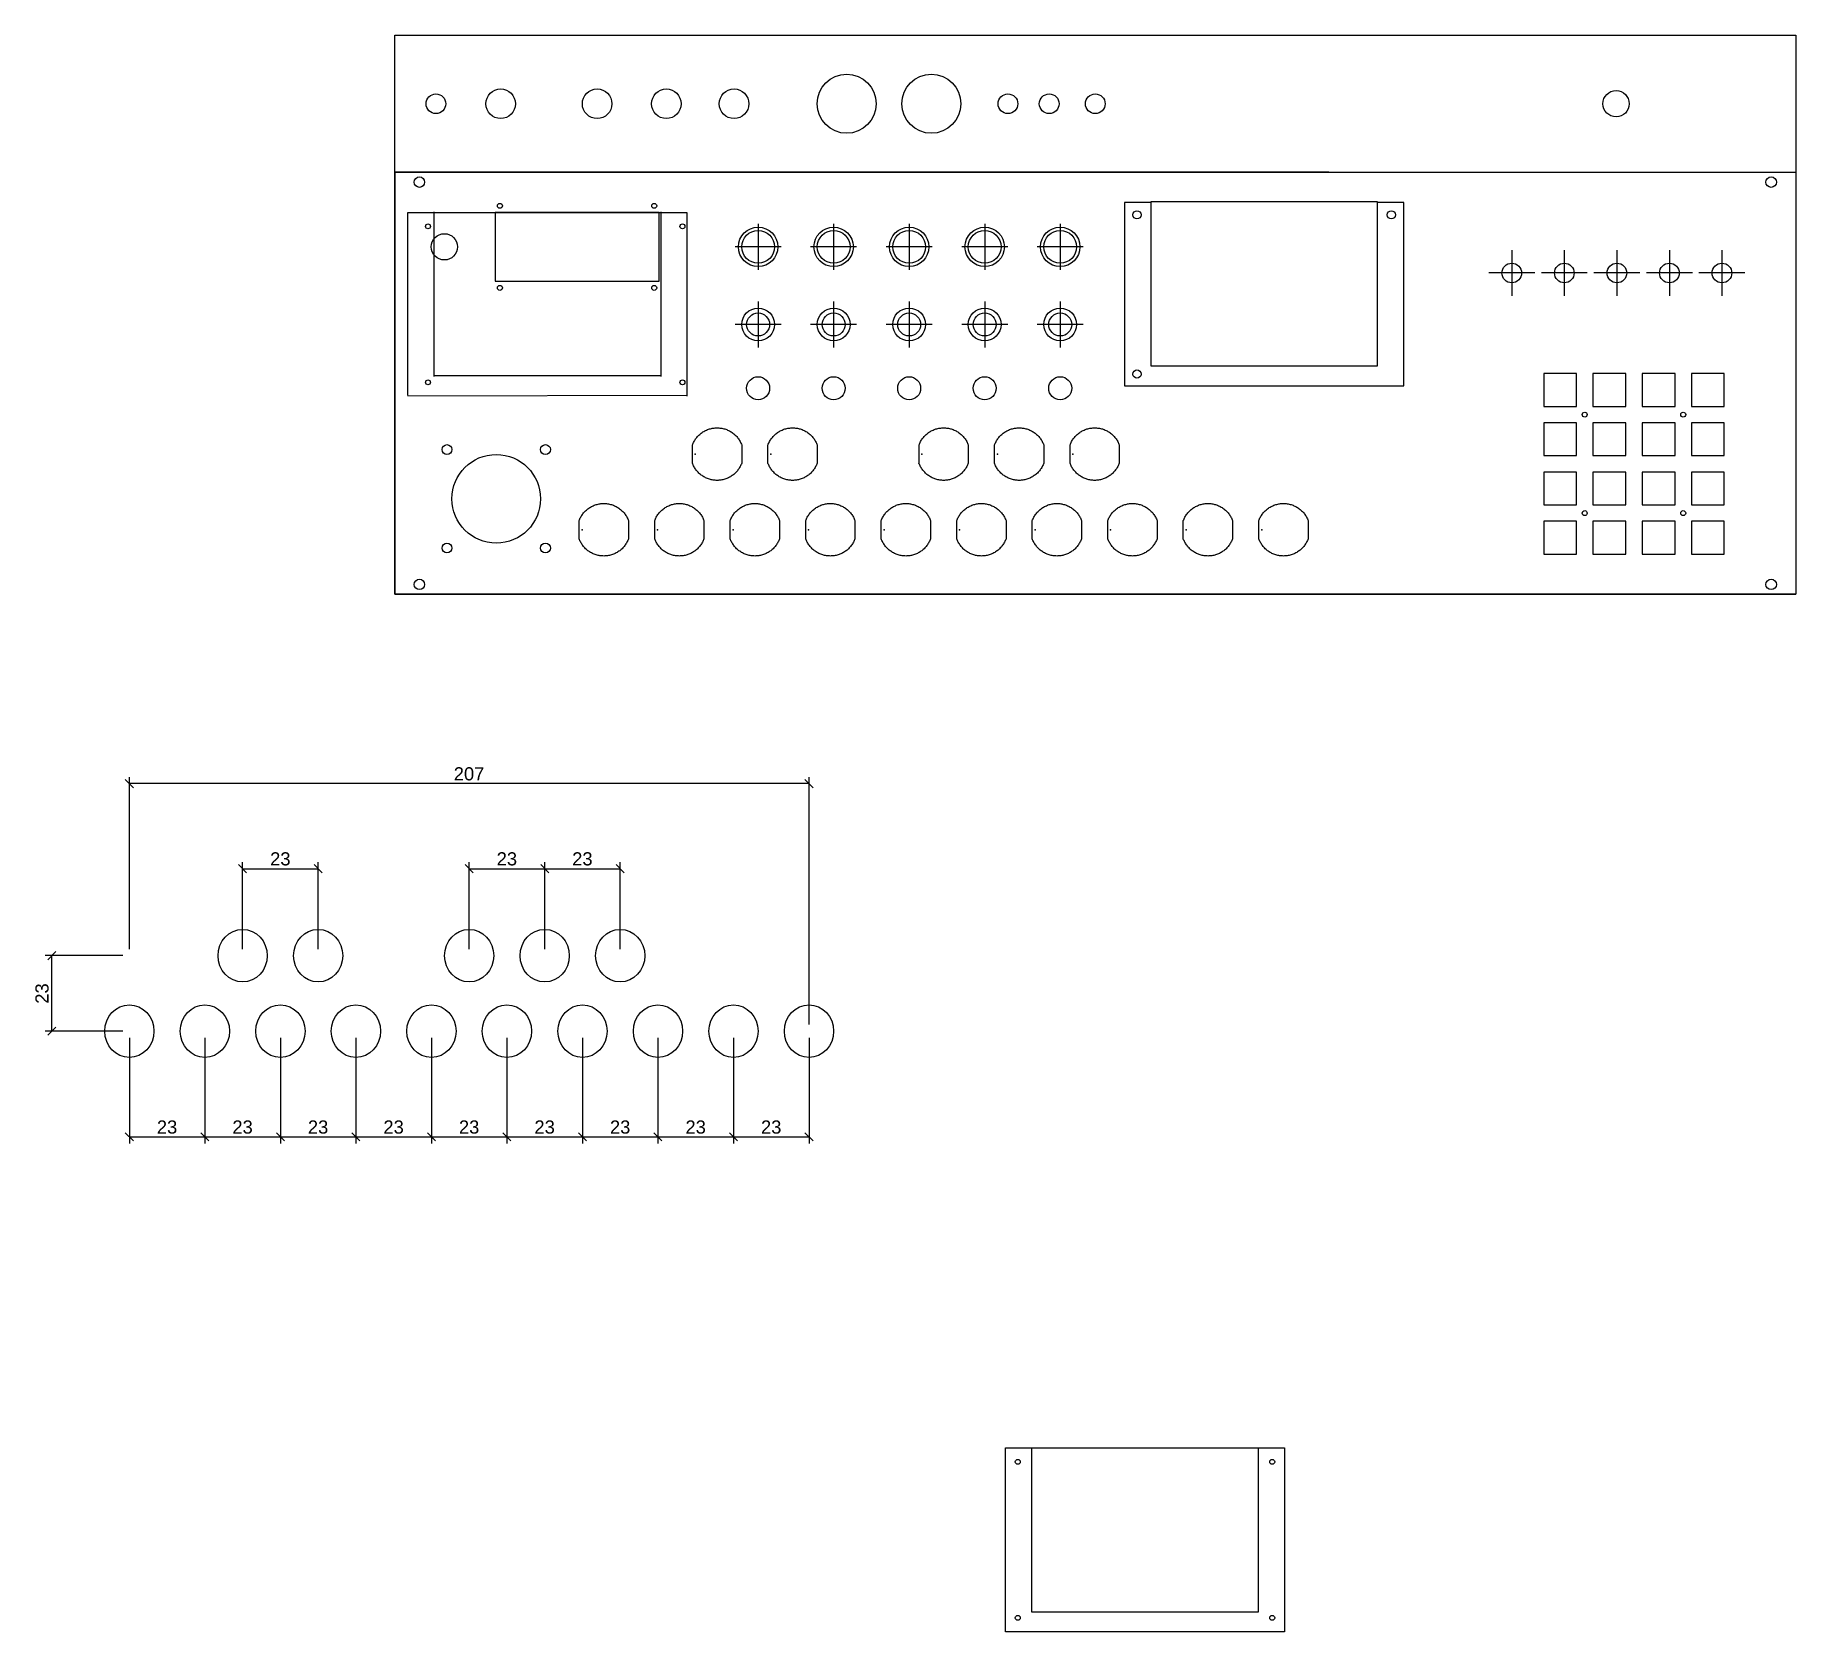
# Model space of a CAD drawing. Header units: millimetres. Extents: x 1277 to 1814, y 1407 to 1894.
import ezdxf
from ezdxf.enums import TextEntityAlignment as Align
from ezdxf.lldxf.tags import DXFTag

# ---------------------------------------------------------------- set-up
doc = ezdxf.new("R2010")
doc.units = ezdxf.units.MM
doc.layers.add('Cutting', color=7, linetype='Continuous')
doc.styles.add('SEACAD_Arial', font='arial.ttf')
tags = doc.linetypes.add('CENTER2', pattern=[28.575, 19.05, -3.175, 3.175, -3.175]).pattern_tags.tags
tags[10:11] = [DXFTag(74, 4), DXFTag(75, 0), DXFTag(340, '0'), DXFTag(46, 0.0), DXFTag(50, 0.0), DXFTag(44, 0.0), DXFTag(45, 0.0)]
tags[8:9] = [DXFTag(74, 4), DXFTag(75, 0), DXFTag(340, '0'), DXFTag(46, 0.0), DXFTag(50, 0.0), DXFTag(44, 0.0), DXFTag(45, 0.0)]
tags[6:7] = [DXFTag(74, 4), DXFTag(75, 0), DXFTag(340, '0'), DXFTag(46, 0.0), DXFTag(50, 0.0), DXFTag(44, 0.0), DXFTag(45, 0.0)]
tags[4:5] = [DXFTag(74, 4), DXFTag(75, 0), DXFTag(340, '0'), DXFTag(46, 0.0), DXFTag(50, 0.0), DXFTag(44, 0.0), DXFTag(45, 0.0)]
tags = doc.linetypes.add('HIDDEN2', pattern=[4.7625, 3.175, -1.5875]).pattern_tags.tags
tags[6:7] = [DXFTag(74, 4), DXFTag(75, 0), DXFTag(340, '0'), DXFTag(46, 0.0), DXFTag(50, 0.0), DXFTag(44, 0.0), DXFTag(45, 0.0)]
tags[4:5] = [DXFTag(74, 4), DXFTag(75, 0), DXFTag(340, '0'), DXFTag(46, 0.0), DXFTag(50, 0.0), DXFTag(44, 0.0), DXFTag(45, 0.0)]
doc.dimstyles.new('ISO-25', dxfattribs={"dimtxt": 2.5, "dimasz": 2.5, "dimexe": 1.25, "dimexo": 0.625, "dimtad": 1, "dimtxsty": 'Standard', "dimcen": 2.5, "dimadec": 0, "dimazin": 0, "dimtfac": 1, "dimtmove": 0, "dimatfit": 3, "dimfxl": 1, "dimarcsym": 0})

# ---------------------------------------------------------------- blocks, each defined once
blk = doc.blocks.new('DMBLK1')
at = {"color": 7, "linetype": 'Continuous'}
for p, q in [((1306.15, 1588.28), (1306.15, 1556.09)), ((1329.15, 1588.28), (1329.15, 1556.09)), ((1307.37, 1556.86), (1304.92, 1559.31)), ((1306.15, 1558.09), (1329.15, 1558.09)), ((1330.37, 1556.86), (1327.92, 1559.31))]:
    blk.add_line(p, q, dxfattribs=at)
at = {"color": 7, "linetype": 'Continuous', "style": 'SEACAD_Arial'}
blk.add_text('23', height=4, dxfattribs=at).set_placement((1314.52, 1563.09), align=Align.TOP_LEFT)
blk = doc.blocks.new('DMBLK2')
at = {"color": 7, "linetype": 'Continuous'}
for p, q in [((1329.15, 1588.28), (1329.15, 1556.09)), ((1352.15, 1588.28), (1352.15, 1556.09)), ((1330.37, 1556.86), (1327.92, 1559.31)), ((1329.15, 1558.09), (1352.15, 1558.09)), ((1353.37, 1556.86), (1350.92, 1559.31))]:
    blk.add_line(p, q, dxfattribs=at)
at = {"color": 7, "linetype": 'Continuous', "style": 'SEACAD_Arial'}
blk.add_text('23', height=4, dxfattribs=at).set_placement((1337.52, 1563.09), align=Align.TOP_LEFT)
blk = doc.blocks.new('DMBLK3')
at = {"color": 7, "linetype": 'Continuous'}
for p, q in [((1352.15, 1588.28), (1352.15, 1556.09)), ((1375.15, 1588.28), (1375.15, 1556.09)), ((1353.37, 1556.86), (1350.92, 1559.31)), ((1352.15, 1558.09), (1375.15, 1558.09)), ((1376.37, 1556.86), (1373.92, 1559.31))]:
    blk.add_line(p, q, dxfattribs=at)
at = {"color": 7, "linetype": 'Continuous', "style": 'SEACAD_Arial'}
blk.add_text('23', height=4, dxfattribs=at).set_placement((1360.52, 1563.09), align=Align.TOP_LEFT)
blk = doc.blocks.new('DMBLK4')
at = {"color": 7, "linetype": 'Continuous'}
for p, q in [((1375.15, 1588.28), (1375.15, 1556.09)), ((1398.15, 1588.28), (1398.15, 1556.09)), ((1376.37, 1556.86), (1373.92, 1559.31)), ((1375.15, 1558.09), (1398.15, 1558.09)), ((1399.37, 1556.86), (1396.92, 1559.31))]:
    blk.add_line(p, q, dxfattribs=at)
at = {"color": 7, "linetype": 'Continuous', "style": 'SEACAD_Arial'}
blk.add_text('23', height=4, dxfattribs=at).set_placement((1383.52, 1563.09), align=Align.TOP_LEFT)
blk = doc.blocks.new('DMBLK5')
at = {"color": 7, "linetype": 'Continuous'}
for p, q in [((1398.15, 1588.28), (1398.15, 1556.09)), ((1421.15, 1588.28), (1421.15, 1556.09)), ((1399.37, 1556.86), (1396.92, 1559.31)), ((1398.15, 1558.09), (1421.15, 1558.09)), ((1422.37, 1556.86), (1419.92, 1559.31))]:
    blk.add_line(p, q, dxfattribs=at)
at = {"color": 7, "linetype": 'Continuous', "style": 'SEACAD_Arial'}
blk.add_text('23', height=4, dxfattribs=at).set_placement((1406.52, 1563.09), align=Align.TOP_LEFT)
blk = doc.blocks.new('DMBLK6')
at = {"color": 7, "linetype": 'Continuous'}
for p, q in [((1421.15, 1588.28), (1421.15, 1556.09)), ((1444.15, 1588.28), (1444.15, 1556.09)), ((1422.37, 1556.86), (1419.92, 1559.31)), ((1421.15, 1558.09), (1444.15, 1558.09)), ((1445.37, 1556.86), (1442.92, 1559.31))]:
    blk.add_line(p, q, dxfattribs=at)
at = {"color": 7, "linetype": 'Continuous', "style": 'SEACAD_Arial'}
blk.add_text('23', height=4, dxfattribs=at).set_placement((1429.52, 1563.09), align=Align.TOP_LEFT)
blk = doc.blocks.new('DMBLK7')
at = {"color": 7, "linetype": 'Continuous'}
for p, q in [((1444.15, 1588.28), (1444.15, 1556.09)), ((1467.15, 1588.28), (1467.15, 1556.09)), ((1445.37, 1556.86), (1442.92, 1559.31)), ((1444.15, 1558.09), (1467.15, 1558.09)), ((1468.37, 1556.86), (1465.92, 1559.31))]:
    blk.add_line(p, q, dxfattribs=at)
at = {"color": 7, "linetype": 'Continuous', "style": 'SEACAD_Arial'}
blk.add_text('23', height=4, dxfattribs=at).set_placement((1452.52, 1563.09), align=Align.TOP_LEFT)
blk = doc.blocks.new('DMBLK8')
at = {"color": 7, "linetype": 'Continuous'}
for p, q in [((1467.15, 1588.28), (1467.15, 1556.09)), ((1490.15, 1588.28), (1490.15, 1556.09)), ((1468.37, 1556.86), (1465.92, 1559.31)), ((1467.15, 1558.09), (1490.15, 1558.09)), ((1491.37, 1556.86), (1488.92, 1559.31))]:
    blk.add_line(p, q, dxfattribs=at)
at = {"color": 7, "linetype": 'Continuous', "style": 'SEACAD_Arial'}
blk.add_text('23', height=4, dxfattribs=at).set_placement((1475.52, 1563.09), align=Align.TOP_LEFT)
blk = doc.blocks.new('DMBLK9')
at = {"color": 7, "linetype": 'Continuous'}
for p, q in [((1490.15, 1588.28), (1490.15, 1556.09)), ((1513.15, 1588.28), (1513.15, 1556.09)), ((1491.37, 1556.86), (1488.92, 1559.31)), ((1490.15, 1558.09), (1513.15, 1558.09)), ((1514.37, 1556.86), (1511.92, 1559.31))]:
    blk.add_line(p, q, dxfattribs=at)
at = {"color": 7, "linetype": 'Continuous', "style": 'SEACAD_Arial'}
blk.add_text('23', height=4, dxfattribs=at).set_placement((1498.52, 1563.09), align=Align.TOP_LEFT)
blk = doc.blocks.new('DMBLK10')
at = {"color": 7, "linetype": 'Continuous'}
for p, q in [((1341.87, 1638.55), (1339.42, 1641)), ((1340.65, 1615.28), (1340.65, 1641.77)), ((1364.87, 1638.55), (1362.42, 1641)), ((1363.65, 1615.28), (1363.65, 1641.77)), ((1340.65, 1639.77), (1363.65, 1639.77))]:
    blk.add_line(p, q, dxfattribs=at)
at = {"color": 7, "linetype": 'Continuous', "style": 'SEACAD_Arial'}
blk.add_text('23', height=4, dxfattribs=at).set_placement((1349.02, 1644.77), align=Align.TOP_LEFT)
blk = doc.blocks.new('DMBLK11')
at = {"color": 7, "linetype": 'Continuous'}
for p, q in [((1410.87, 1638.55), (1408.42, 1641)), ((1409.65, 1615.28), (1409.65, 1641.77)), ((1433.87, 1638.55), (1431.42, 1641)), ((1432.65, 1615.28), (1432.65, 1641.77)), ((1409.65, 1639.77), (1432.65, 1639.77))]:
    blk.add_line(p, q, dxfattribs=at)
at = {"color": 7, "linetype": 'Continuous', "style": 'SEACAD_Arial'}
blk.add_text('23', height=4, dxfattribs=at).set_placement((1418.02, 1644.77), align=Align.TOP_LEFT)
blk = doc.blocks.new('DMBLK12')
at = {"color": 7, "linetype": 'Continuous'}
for p, q in [((1433.87, 1638.55), (1431.42, 1641)), ((1432.65, 1615.28), (1432.65, 1641.77)), ((1456.87, 1638.55), (1454.42, 1641)), ((1455.65, 1615.28), (1455.65, 1641.77)), ((1432.65, 1639.77), (1455.65, 1639.77))]:
    blk.add_line(p, q, dxfattribs=at)
at = {"color": 7, "linetype": 'Continuous', "style": 'SEACAD_Arial'}
blk.add_text('23', height=4, dxfattribs=at).set_placement((1441.02, 1644.77), align=Align.TOP_LEFT)
blk = doc.blocks.new('DMBLK13')
at = {"color": 7, "linetype": 'Continuous'}
for p, q in [((1306.15, 1615.28), (1306.15, 1667.66)), ((1513.15, 1592.28), (1513.15, 1667.66)), ((1307.37, 1664.44), (1304.92, 1666.89)), ((1513.15, 1665.66), (1306.15, 1665.66)), ((1514.37, 1664.44), (1511.92, 1666.89))]:
    blk.add_line(p, q, dxfattribs=at)
at = {"color": 7, "linetype": 'Continuous', "style": 'SEACAD_Arial'}
blk.add_text('207', height=4, dxfattribs=at).set_placement((1404.95, 1670.66), align=Align.TOP_LEFT)
blk = doc.blocks.new('DMBLK14')
at = {"color": 7, "linetype": 'Continuous'}
for p, q in [((1283.76, 1614.5), (1281.31, 1612.05)), ((1304.15, 1613.28), (1280.53, 1613.28)), ((1282.53, 1590.28), (1282.53, 1613.28)), ((1304.15, 1590.28), (1280.53, 1590.28)), ((1283.76, 1591.5), (1281.31, 1589.05))]:
    blk.add_line(p, q, dxfattribs=at)
at = {"color": 7, "linetype": 'Continuous', "style": 'SEACAD_Arial'}
blk.add_text('23', height=4, rotation=90, dxfattribs=at).set_placement((1277.53, 1598.65), align=Align.TOP_LEFT)
blk = doc.blocks.new('SEANNOT_GROUP8')
at = {"layer": 'Cutting', "color": 7, "linetype": 'CENTER2'}
for p, q in [((1727.19, 1828.18), (1727.19, 1814.18)), ((1734.19, 1821.18), (1720.19, 1821.18))]:
    blk.add_line(p, q, dxfattribs=at)
blk = doc.blocks.new('SE5')
at = {"layer": 'Cutting', "color": 7, "linetype": 'Continuous'}
blk.add_circle((1727.19, 1821.18), 3, dxfattribs=at)
at = {"layer": 'Cutting'}
blk.add_blockref('SEANNOT_GROUP8', (0, 0), dxfattribs=at)
blk = doc.blocks.new('SE4')
at = {"layer": 'Cutting'}
blk.add_blockref('SE5', (0, 0), dxfattribs=at)
blk = doc.blocks.new('SEANNOT_GROUP9')
at = {"layer": 'Cutting', "color": 7, "linetype": 'CENTER2'}
for p, q in [((1743.19, 1828.18), (1743.19, 1814.18)), ((1750.19, 1821.18), (1736.19, 1821.18))]:
    blk.add_line(p, q, dxfattribs=at)
blk = doc.blocks.new('SE7')
at = {"layer": 'Cutting', "color": 7, "linetype": 'Continuous'}
blk.add_circle((1743.19, 1821.18), 3, dxfattribs=at)
at = {"layer": 'Cutting'}
blk.add_blockref('SEANNOT_GROUP9', (0, 0), dxfattribs=at)
blk = doc.blocks.new('SE6')
at = {"layer": 'Cutting'}
blk.add_blockref('SE7', (0, 0), dxfattribs=at)
blk = doc.blocks.new('SEANNOT_GROUP10')
at = {"layer": 'Cutting', "color": 7, "linetype": 'CENTER2'}
for p, q in [((1759.19, 1828.18), (1759.19, 1814.18)), ((1766.19, 1821.18), (1752.19, 1821.18))]:
    blk.add_line(p, q, dxfattribs=at)
blk = doc.blocks.new('SE9')
at = {"layer": 'Cutting', "color": 7, "linetype": 'Continuous'}
blk.add_circle((1759.19, 1821.18), 3, dxfattribs=at)
at = {"layer": 'Cutting'}
blk.add_blockref('SEANNOT_GROUP10', (0, 0), dxfattribs=at)
blk = doc.blocks.new('SE8')
at = {"layer": 'Cutting'}
blk.add_blockref('SE9', (0, 0), dxfattribs=at)
blk = doc.blocks.new('SEANNOT_GROUP11')
at = {"layer": 'Cutting', "color": 7, "linetype": 'CENTER2'}
for p, q in [((1775.19, 1828.18), (1775.19, 1814.18)), ((1782.19, 1821.18), (1768.19, 1821.18))]:
    blk.add_line(p, q, dxfattribs=at)
blk = doc.blocks.new('SE11')
at = {"layer": 'Cutting', "color": 7, "linetype": 'Continuous'}
blk.add_circle((1775.19, 1821.18), 3, dxfattribs=at)
at = {"layer": 'Cutting'}
blk.add_blockref('SEANNOT_GROUP11', (0, 0), dxfattribs=at)
blk = doc.blocks.new('SE10')
at = {"layer": 'Cutting'}
blk.add_blockref('SE11', (0, 0), dxfattribs=at)
blk = doc.blocks.new('SEANNOT_GROUP12')
at = {"layer": 'Cutting', "color": 7, "linetype": 'CENTER2'}
for p, q in [((1791.19, 1828.18), (1791.19, 1814.18)), ((1798.19, 1821.18), (1784.19, 1821.18))]:
    blk.add_line(p, q, dxfattribs=at)
blk = doc.blocks.new('SE13')
at = {"layer": 'Cutting', "color": 7, "linetype": 'Continuous'}
blk.add_circle((1791.19, 1821.18), 3, dxfattribs=at)
at = {"layer": 'Cutting'}
blk.add_blockref('SEANNOT_GROUP12', (0, 0), dxfattribs=at)
blk = doc.blocks.new('SE12')
at = {"layer": 'Cutting'}
blk.add_blockref('SE13', (0, 0), dxfattribs=at)
blk = doc.blocks.new('SE3')
for name in ['SE4', 'SE6', 'SE8', 'SE10', 'SE12']:
    blk.add_blockref(name, (0, 0))
blk = doc.blocks.new('SE2')
at = {"layer": 'Cutting'}
blk.add_blockref('SE3', (0, 0), dxfattribs=at)
blk = doc.blocks.new('SE1')
blk.add_blockref('SE2', (0, 0))
blk = doc.blocks.new('SE')
at = {"layer": 'Cutting'}
blk.add_blockref('SE1', (0, 0), dxfattribs=at)
blk = doc.blocks.new('SE15')
at = {"layer": 'Cutting', "color": 7, "linetype": 'Continuous'}
for centre, radius in [((1402.88, 1767.41), 1.5), ((1417.88, 1752.41), 13.5), ((1432.88, 1767.41), 1.5), ((1402.88, 1737.41), 1.5), ((1432.88, 1737.41), 1.5)]:
    blk.add_circle(centre, radius, dxfattribs=at)
blk = doc.blocks.new('SE14')
at = {"layer": 'Cutting'}
blk.add_blockref('SE15', (0, 0), dxfattribs=at)
blk = doc.blocks.new('SEANNOT_GROUP13')
at = {"layer": 'Cutting', "color": 7, "linetype": 'CENTER2'}
for p, q in [((1497.65, 1812.5), (1497.65, 1798.5)), ((1504.65, 1805.5), (1490.65, 1805.5))]:
    blk.add_line(p, q, dxfattribs=at)
blk = doc.blocks.new('SE21')
at = {"layer": 'Cutting', "color": 7, "linetype": 'HIDDEN2'}
blk.add_circle((1497.65, 1805.5), 5, dxfattribs=at)
at = {"layer": 'Cutting', "color": 7, "linetype": 'Continuous'}
blk.add_circle((1497.65, 1805.5), 3.5, dxfattribs=at)
at = {"layer": 'Cutting'}
blk.add_blockref('SEANNOT_GROUP13', (0, 0), dxfattribs=at)
blk = doc.blocks.new('SE20')
at = {"layer": 'Cutting'}
blk.add_blockref('SE21', (0, 0), dxfattribs=at)
blk = doc.blocks.new('SEANNOT_GROUP14')
at = {"layer": 'Cutting', "color": 7, "linetype": 'CENTER2'}
for p, q in [((1520.65, 1812.5), (1520.65, 1798.5)), ((1527.65, 1805.5), (1513.65, 1805.5))]:
    blk.add_line(p, q, dxfattribs=at)
blk = doc.blocks.new('SE23')
at = {"layer": 'Cutting', "color": 7, "linetype": 'HIDDEN2'}
blk.add_circle((1520.65, 1805.5), 5, dxfattribs=at)
at = {"layer": 'Cutting', "color": 7, "linetype": 'Continuous'}
blk.add_circle((1520.65, 1805.5), 3.5, dxfattribs=at)
at = {"layer": 'Cutting'}
blk.add_blockref('SEANNOT_GROUP14', (0, 0), dxfattribs=at)
blk = doc.blocks.new('SE22')
at = {"layer": 'Cutting'}
blk.add_blockref('SE23', (0, 0), dxfattribs=at)
blk = doc.blocks.new('SEANNOT_GROUP15')
at = {"layer": 'Cutting', "color": 7, "linetype": 'CENTER2'}
for p, q in [((1543.65, 1812.5), (1543.65, 1798.5)), ((1550.65, 1805.5), (1536.65, 1805.5))]:
    blk.add_line(p, q, dxfattribs=at)
blk = doc.blocks.new('SE25')
at = {"layer": 'Cutting', "color": 7, "linetype": 'HIDDEN2'}
blk.add_circle((1543.65, 1805.5), 5, dxfattribs=at)
at = {"layer": 'Cutting', "color": 7, "linetype": 'Continuous'}
blk.add_circle((1543.65, 1805.5), 3.5, dxfattribs=at)
at = {"layer": 'Cutting'}
blk.add_blockref('SEANNOT_GROUP15', (0, 0), dxfattribs=at)
blk = doc.blocks.new('SE24')
at = {"layer": 'Cutting'}
blk.add_blockref('SE25', (0, 0), dxfattribs=at)
blk = doc.blocks.new('SEANNOT_GROUP16')
at = {"layer": 'Cutting', "color": 7, "linetype": 'CENTER2'}
for p, q in [((1566.65, 1812.5), (1566.65, 1798.5)), ((1573.65, 1805.5), (1559.65, 1805.5))]:
    blk.add_line(p, q, dxfattribs=at)
blk = doc.blocks.new('SE27')
at = {"layer": 'Cutting', "color": 7, "linetype": 'HIDDEN2'}
blk.add_circle((1566.65, 1805.5), 5, dxfattribs=at)
at = {"layer": 'Cutting', "color": 7, "linetype": 'Continuous'}
blk.add_circle((1566.65, 1805.5), 3.5, dxfattribs=at)
at = {"layer": 'Cutting'}
blk.add_blockref('SEANNOT_GROUP16', (0, 0), dxfattribs=at)
blk = doc.blocks.new('SE26')
at = {"layer": 'Cutting'}
blk.add_blockref('SE27', (0, 0), dxfattribs=at)
blk = doc.blocks.new('SEANNOT_GROUP17')
at = {"layer": 'Cutting', "color": 7, "linetype": 'CENTER2'}
for p, q in [((1589.65, 1812.5), (1589.65, 1798.5)), ((1596.65, 1805.5), (1582.65, 1805.5))]:
    blk.add_line(p, q, dxfattribs=at)
blk = doc.blocks.new('SE29')
at = {"layer": 'Cutting', "color": 7, "linetype": 'HIDDEN2'}
blk.add_circle((1589.65, 1805.5), 5, dxfattribs=at)
at = {"layer": 'Cutting', "color": 7, "linetype": 'Continuous'}
blk.add_circle((1589.65, 1805.5), 3.5, dxfattribs=at)
at = {"layer": 'Cutting'}
blk.add_blockref('SEANNOT_GROUP17', (0, 0), dxfattribs=at)
blk = doc.blocks.new('SE28')
at = {"layer": 'Cutting'}
blk.add_blockref('SE29', (0, 0), dxfattribs=at)
blk = doc.blocks.new('SE19')
for name in ['SE20', 'SE22', 'SE24', 'SE26', 'SE28']:
    blk.add_blockref(name, (0, 0))
blk = doc.blocks.new('SE18')
at = {"layer": 'Cutting'}
blk.add_blockref('SE19', (0, 0), dxfattribs=at)
blk = doc.blocks.new('SE17')
at = {"layer": 'Cutting', "color": 7, "linetype": 'Continuous'}
for centre in [(1497.65, 1786.08), (1520.65, 1786.08), (1543.65, 1786.08), (1566.65, 1786.08), (1589.65, 1786.08)]:
    blk.add_circle(centre, 3.5, dxfattribs=at)
blk.add_blockref('SE18', (0, 0))
blk = doc.blocks.new('SE16')
at = {"layer": 'Cutting'}
blk.add_blockref('SE17', (0, 0), dxfattribs=at)
blk = doc.blocks.new('SE31')
at = {"layer": 'Cutting', "color": 7, "linetype": 'HIDDEN2'}
for p, q in [((1617.23, 1842.64), (1609.27, 1842.64)), ((1609.27, 1842.64), (1609.27, 1786.86)), ((1694.27, 1842.64), (1686.11, 1842.64)), ((1694.27, 1786.86), (1694.27, 1842.64)), ((1609.27, 1786.86), (1694.27, 1786.86))]:
    blk.add_line(p, q, dxfattribs=at)
at = {"layer": 'Cutting', "color": 7, "linetype": 'Continuous'}
for p, q in [((1617.27, 1842.86), (1617.27, 1792.86)), ((1686.27, 1842.86), (1617.27, 1842.86)), ((1686.27, 1792.86), (1686.27, 1842.86)), ((1617.27, 1792.86), (1686.27, 1792.86))]:
    blk.add_line(p, q, dxfattribs=at)
for centre in [(1613.02, 1838.89), (1690.52, 1838.89), (1613.02, 1790.39)]:
    blk.add_circle(centre, 1.25, dxfattribs=at)
blk = doc.blocks.new('SE30')
at = {"layer": 'Cutting'}
blk.add_blockref('SE31', (0, 0), dxfattribs=at)
blk = doc.blocks.new('SE33')
at = {"layer": 'Cutting', "color": 7, "linetype": 'Continuous'}
for p, q in [((1736.9, 1790.55), (1736.9, 1780.55)), ((1746.9, 1790.55), (1736.9, 1790.55)), ((1746.9, 1780.55), (1746.9, 1790.55)), ((1751.9, 1790.55), (1751.9, 1780.55)), ((1761.9, 1790.55), (1751.9, 1790.55)), ((1761.9, 1780.55), (1761.9, 1790.55)), ((1766.9, 1790.55), (1766.9, 1780.55)), ((1776.9, 1790.55), (1766.9, 1790.55)), ((1776.9, 1780.55), (1776.9, 1790.55)), ((1781.9, 1790.55), (1781.9, 1780.55)), ((1791.9, 1790.55), (1781.9, 1790.55)), ((1791.9, 1780.55), (1791.9, 1790.55)), ((1736.9, 1780.55), (1746.9, 1780.55)), ((1751.9, 1780.55), (1761.9, 1780.55)), ((1766.9, 1780.55), (1776.9, 1780.55)), ((1781.9, 1780.55), (1791.9, 1780.55)), ((1736.9, 1775.55), (1736.9, 1765.55)), ((1746.9, 1775.55), (1736.9, 1775.55)), ((1746.9, 1765.55), (1746.9, 1775.55)), ((1751.9, 1775.55), (1751.9, 1765.55)), ((1761.9, 1775.55), (1751.9, 1775.55)), ((1761.9, 1765.55), (1761.9, 1775.55)), ((1766.9, 1775.55), (1766.9, 1765.55)), ((1776.9, 1775.55), (1766.9, 1775.55)), ((1776.9, 1765.55), (1776.9, 1775.55)), ((1781.9, 1775.55), (1781.9, 1765.55)), ((1791.9, 1775.55), (1781.9, 1775.55)), ((1791.9, 1765.55), (1791.9, 1775.55)), ((1736.9, 1765.55), (1746.9, 1765.55)), ((1751.9, 1765.55), (1761.9, 1765.55)), ((1766.9, 1765.55), (1776.9, 1765.55)), ((1781.9, 1765.55), (1791.9, 1765.55)), ((1736.9, 1760.55), (1736.9, 1750.55)), ((1746.9, 1760.55), (1736.9, 1760.55)), ((1746.9, 1750.55), (1746.9, 1760.55)), ((1751.9, 1760.55), (1751.9, 1750.55)), ((1761.9, 1760.55), (1751.9, 1760.55)), ((1761.9, 1750.55), (1761.9, 1760.55)), ((1766.9, 1760.55), (1766.9, 1750.55)), ((1776.9, 1760.55), (1766.9, 1760.55)), ((1776.9, 1750.55), (1776.9, 1760.55)), ((1781.9, 1760.55), (1781.9, 1750.55)), ((1791.9, 1760.55), (1781.9, 1760.55)), ((1791.9, 1750.55), (1791.9, 1760.55)), ((1736.9, 1750.55), (1746.9, 1750.55)), ((1751.9, 1750.55), (1761.9, 1750.55)), ((1766.9, 1750.55), (1776.9, 1750.55)), ((1781.9, 1750.55), (1791.9, 1750.55)), ((1736.9, 1745.55), (1736.9, 1735.55)), ((1746.9, 1745.55), (1736.9, 1745.55)), ((1746.9, 1735.55), (1746.9, 1745.55)), ((1751.9, 1745.55), (1751.9, 1735.55)), ((1761.9, 1745.55), (1751.9, 1745.55)), ((1761.9, 1735.55), (1761.9, 1745.55)), ((1766.9, 1745.55), (1766.9, 1735.55)), ((1776.9, 1745.55), (1766.9, 1745.55)), ((1776.9, 1735.55), (1776.9, 1745.55)), ((1781.9, 1745.55), (1781.9, 1735.55)), ((1791.9, 1745.55), (1781.9, 1745.55)), ((1791.9, 1735.55), (1791.9, 1745.55)), ((1736.9, 1735.55), (1746.9, 1735.55)), ((1751.9, 1735.55), (1761.9, 1735.55)), ((1766.9, 1735.55), (1776.9, 1735.55)), ((1781.9, 1735.55), (1791.9, 1735.55))]:
    blk.add_line(p, q, dxfattribs=at)
for centre in [(1749.4, 1778.05), (1779.4, 1778.05), (1749.4, 1748.05), (1779.4, 1748.05)]:
    blk.add_circle(centre, 0.75, dxfattribs=at)
blk = doc.blocks.new('SE32')
at = {"layer": 'Cutting'}
blk.add_blockref('SE33', (0, 0), dxfattribs=at)
blk = doc.blocks.new('SE35')
at = {"layer": 'Cutting', "color": 7, "linetype": 'Continuous'}
for p, q in [((1467.51, 1839.64), (1417.51, 1839.64)), ((1417.51, 1839.64), (1417.51, 1818.64)), ((1467.51, 1818.64), (1467.51, 1839.64)), ((1417.51, 1818.64), (1467.51, 1818.64))]:
    blk.add_line(p, q, dxfattribs=at)
for centre in [(1419.01, 1841.64), (1466.01, 1841.64), (1419.01, 1816.64), (1466.01, 1816.64)]:
    blk.add_circle(centre, 0.75, dxfattribs=at)
blk = doc.blocks.new('SE34')
at = {"layer": 'Cutting'}
blk.add_blockref('SE35', (0, 0), dxfattribs=at)
blk = doc.blocks.new('SE37')
at = {"layer": 'Cutting', "color": 7, "linetype": 'Continuous'}
blk.add_circle((1402.09, 1829.14), 4, dxfattribs=at)
blk = doc.blocks.new('SE36')
at = {"layer": 'Cutting'}
blk.add_blockref('SE37', (0, 0), dxfattribs=at)
blk = doc.blocks.new('SE41')
at = {"layer": 'Cutting', "color": 7, "linetype": 'Continuous'}
for points, weights in [([(1650.15, 1745.78), (1652.09, 1750.99), (1657.65, 1750.99), (1663.21, 1750.99), (1665.15, 1745.78)], [1, 0.820970545228, 1, 0.820970545228, 1]), ([(1665.15, 1740.23), (1663.23, 1734.99), (1657.65, 1734.99), (1652.07, 1734.99), (1650.14, 1740.23)], [1, 0.820080278449, 1, 0.820080278449, 1])]:
    blk.add_rational_spline(points, weights, degree=2, knots=[0, 0, 0, 0.5, 0.5, 1, 1, 1], dxfattribs=at)
for points in [[(1650.15, 1740.21), (1650.14, 1740.23), (1650.15, 1745.78)], [(1665.15, 1745.78), (1665.15, 1742.99), (1665.15, 1740.23)]]:
    blk.add_open_spline(points, degree=2, dxfattribs=at)
at = {"layer": 'Cutting', "color": 7, "linetype": 'HIDDEN2'}
blk.add_point((1651.02, 1742.99), dxfattribs=at)
blk = doc.blocks.new('SE40')
at = {"layer": 'Cutting'}
blk.add_blockref('SE41', (0, 0), dxfattribs=at)
blk = doc.blocks.new('SE43')
at = {"layer": 'Cutting', "color": 7, "linetype": 'Continuous'}
for points, weights in [([(1627.15, 1745.78), (1629.09, 1750.99), (1634.65, 1750.99), (1640.21, 1750.99), (1642.15, 1745.78)], [1, 0.820970545228, 1, 0.820970545228, 1]), ([(1642.15, 1740.23), (1640.23, 1734.99), (1634.65, 1734.99), (1629.07, 1734.99), (1627.14, 1740.23)], [1, 0.820080278449, 1, 0.820080278449, 1])]:
    blk.add_rational_spline(points, weights, degree=2, knots=[0, 0, 0, 0.5, 0.5, 1, 1, 1], dxfattribs=at)
for points in [[(1627.15, 1740.21), (1627.14, 1740.23), (1627.15, 1745.78)], [(1642.15, 1745.78), (1642.15, 1742.99), (1642.15, 1740.23)]]:
    blk.add_open_spline(points, degree=2, dxfattribs=at)
at = {"layer": 'Cutting', "color": 7, "linetype": 'HIDDEN2'}
blk.add_point((1628.02, 1742.99), dxfattribs=at)
blk = doc.blocks.new('SE42')
at = {"layer": 'Cutting'}
blk.add_blockref('SE43', (0, 0), dxfattribs=at)
blk = doc.blocks.new('SE45')
at = {"layer": 'Cutting', "color": 7, "linetype": 'Continuous'}
for points, weights in [([(1604.15, 1745.78), (1606.09, 1750.99), (1611.65, 1750.99), (1617.21, 1750.99), (1619.15, 1745.78)], [1, 0.820970545228, 1, 0.820970545228, 1]), ([(1619.15, 1740.23), (1617.23, 1734.99), (1611.65, 1734.99), (1606.07, 1734.99), (1604.14, 1740.23)], [1, 0.820080278449, 1, 0.820080278449, 1])]:
    blk.add_rational_spline(points, weights, degree=2, knots=[0, 0, 0, 0.5, 0.5, 1, 1, 1], dxfattribs=at)
for points in [[(1604.15, 1740.21), (1604.14, 1740.23), (1604.15, 1745.78)], [(1619.15, 1745.78), (1619.15, 1742.99), (1619.15, 1740.23)]]:
    blk.add_open_spline(points, degree=2, dxfattribs=at)
at = {"layer": 'Cutting', "color": 7, "linetype": 'HIDDEN2'}
blk.add_point((1605.02, 1742.99), dxfattribs=at)
blk = doc.blocks.new('SE44')
at = {"layer": 'Cutting'}
blk.add_blockref('SE45', (0, 0), dxfattribs=at)
blk = doc.blocks.new('SE47')
at = {"layer": 'Cutting', "color": 7, "linetype": 'Continuous'}
for points, weights in [([(1581.15, 1745.78), (1583.09, 1750.99), (1588.65, 1750.99), (1594.21, 1750.99), (1596.15, 1745.78)], [1, 0.820970545228, 1, 0.820970545228, 1]), ([(1596.15, 1740.23), (1594.23, 1734.99), (1588.65, 1734.99), (1583.07, 1734.99), (1581.14, 1740.23)], [1, 0.820080278449, 1, 0.820080278449, 1])]:
    blk.add_rational_spline(points, weights, degree=2, knots=[0, 0, 0, 0.5, 0.5, 1, 1, 1], dxfattribs=at)
for points in [[(1581.15, 1740.21), (1581.14, 1740.23), (1581.15, 1745.78)], [(1596.15, 1745.78), (1596.15, 1742.99), (1596.15, 1740.23)]]:
    blk.add_open_spline(points, degree=2, dxfattribs=at)
at = {"layer": 'Cutting', "color": 7, "linetype": 'HIDDEN2'}
blk.add_point((1582.02, 1742.99), dxfattribs=at)
blk = doc.blocks.new('SE46')
at = {"layer": 'Cutting'}
blk.add_blockref('SE47', (0, 0), dxfattribs=at)
blk = doc.blocks.new('SE49')
at = {"layer": 'Cutting', "color": 7, "linetype": 'Continuous'}
for points, weights in [([(1558.15, 1745.78), (1560.09, 1750.99), (1565.65, 1750.99), (1571.21, 1750.99), (1573.15, 1745.78)], [1, 0.820970545228, 1, 0.820970545228, 1]), ([(1573.15, 1740.23), (1571.23, 1734.99), (1565.65, 1734.99), (1560.07, 1734.99), (1558.14, 1740.23)], [1, 0.820080278449, 1, 0.820080278449, 1])]:
    blk.add_rational_spline(points, weights, degree=2, knots=[0, 0, 0, 0.5, 0.5, 1, 1, 1], dxfattribs=at)
for points in [[(1558.15, 1740.21), (1558.14, 1740.23), (1558.15, 1745.78)], [(1573.15, 1745.78), (1573.15, 1742.99), (1573.15, 1740.23)]]:
    blk.add_open_spline(points, degree=2, dxfattribs=at)
at = {"layer": 'Cutting', "color": 7, "linetype": 'HIDDEN2'}
blk.add_point((1559.02, 1742.99), dxfattribs=at)
blk = doc.blocks.new('SE48')
at = {"layer": 'Cutting'}
blk.add_blockref('SE49', (0, 0), dxfattribs=at)
blk = doc.blocks.new('SE51')
at = {"layer": 'Cutting', "color": 7, "linetype": 'Continuous'}
for points, weights in [([(1535.15, 1745.78), (1537.09, 1750.99), (1542.65, 1750.99), (1548.21, 1750.99), (1550.15, 1745.78)], [1, 0.820970545228, 1, 0.820970545228, 1]), ([(1550.15, 1740.23), (1548.23, 1734.99), (1542.65, 1734.99), (1537.07, 1734.99), (1535.14, 1740.23)], [1, 0.820080278449, 1, 0.820080278449, 1])]:
    blk.add_rational_spline(points, weights, degree=2, knots=[0, 0, 0, 0.5, 0.5, 1, 1, 1], dxfattribs=at)
for points in [[(1535.15, 1740.21), (1535.14, 1740.23), (1535.15, 1745.78)], [(1550.15, 1745.78), (1550.15, 1742.99), (1550.15, 1740.23)]]:
    blk.add_open_spline(points, degree=2, dxfattribs=at)
at = {"layer": 'Cutting', "color": 7, "linetype": 'HIDDEN2'}
blk.add_point((1536.02, 1742.99), dxfattribs=at)
blk = doc.blocks.new('SE50')
at = {"layer": 'Cutting'}
blk.add_blockref('SE51', (0, 0), dxfattribs=at)
blk = doc.blocks.new('SE53')
at = {"layer": 'Cutting', "color": 7, "linetype": 'Continuous'}
for points, weights in [([(1512.15, 1745.78), (1514.09, 1750.99), (1519.65, 1750.99), (1525.21, 1750.99), (1527.15, 1745.78)], [1, 0.820970545228, 1, 0.820970545228, 1]), ([(1527.15, 1740.23), (1525.23, 1734.99), (1519.65, 1734.99), (1514.07, 1734.99), (1512.14, 1740.23)], [1, 0.820080278449, 1, 0.820080278449, 1])]:
    blk.add_rational_spline(points, weights, degree=2, knots=[0, 0, 0, 0.5, 0.5, 1, 1, 1], dxfattribs=at)
for points in [[(1512.15, 1740.21), (1512.14, 1740.23), (1512.15, 1745.78)], [(1527.15, 1745.78), (1527.15, 1742.99), (1527.15, 1740.23)]]:
    blk.add_open_spline(points, degree=2, dxfattribs=at)
at = {"layer": 'Cutting', "color": 7, "linetype": 'HIDDEN2'}
blk.add_point((1513.02, 1742.99), dxfattribs=at)
blk = doc.blocks.new('SE52')
at = {"layer": 'Cutting'}
blk.add_blockref('SE53', (0, 0), dxfattribs=at)
blk = doc.blocks.new('SE55')
at = {"layer": 'Cutting', "color": 7, "linetype": 'Continuous'}
for points, weights in [([(1489.15, 1745.78), (1491.09, 1750.99), (1496.65, 1750.99), (1502.21, 1750.99), (1504.15, 1745.78)], [1, 0.820970545228, 1, 0.820970545228, 1]), ([(1504.15, 1740.23), (1502.23, 1734.99), (1496.65, 1734.99), (1491.07, 1734.99), (1489.14, 1740.23)], [1, 0.820080278449, 1, 0.820080278449, 1])]:
    blk.add_rational_spline(points, weights, degree=2, knots=[0, 0, 0, 0.5, 0.5, 1, 1, 1], dxfattribs=at)
for points in [[(1489.15, 1740.21), (1489.14, 1740.23), (1489.15, 1745.78)], [(1504.15, 1745.78), (1504.15, 1742.99), (1504.15, 1740.23)]]:
    blk.add_open_spline(points, degree=2, dxfattribs=at)
at = {"layer": 'Cutting', "color": 7, "linetype": 'HIDDEN2'}
blk.add_point((1490.02, 1742.99), dxfattribs=at)
blk = doc.blocks.new('SE54')
at = {"layer": 'Cutting'}
blk.add_blockref('SE55', (0, 0), dxfattribs=at)
blk = doc.blocks.new('SE57')
at = {"layer": 'Cutting', "color": 7, "linetype": 'Continuous'}
for points, weights in [([(1466.15, 1745.78), (1468.09, 1750.99), (1473.65, 1750.99), (1479.21, 1750.99), (1481.15, 1745.78)], [1, 0.820970545228, 1, 0.820970545228, 1]), ([(1481.15, 1740.23), (1479.23, 1734.99), (1473.65, 1734.99), (1468.07, 1734.99), (1466.14, 1740.23)], [1, 0.820080278449, 1, 0.820080278449, 1])]:
    blk.add_rational_spline(points, weights, degree=2, knots=[0, 0, 0, 0.5, 0.5, 1, 1, 1], dxfattribs=at)
for points in [[(1466.15, 1740.21), (1466.14, 1740.23), (1466.15, 1745.78)], [(1481.15, 1745.78), (1481.15, 1742.99), (1481.15, 1740.23)]]:
    blk.add_open_spline(points, degree=2, dxfattribs=at)
at = {"layer": 'Cutting', "color": 7, "linetype": 'HIDDEN2'}
blk.add_point((1467.02, 1742.99), dxfattribs=at)
blk = doc.blocks.new('SE56')
at = {"layer": 'Cutting'}
blk.add_blockref('SE57', (0, 0), dxfattribs=at)
blk = doc.blocks.new('SE59')
at = {"layer": 'Cutting', "color": 7, "linetype": 'Continuous'}
for points, weights in [([(1443.15, 1745.78), (1445.09, 1750.99), (1450.65, 1750.99), (1456.21, 1750.99), (1458.15, 1745.78)], [1, 0.820970545228, 1, 0.820970545228, 1]), ([(1458.15, 1740.23), (1456.23, 1734.99), (1450.65, 1734.99), (1445.07, 1734.99), (1443.14, 1740.23)], [1, 0.820080278449, 1, 0.820080278449, 1])]:
    blk.add_rational_spline(points, weights, degree=2, knots=[0, 0, 0, 0.5, 0.5, 1, 1, 1], dxfattribs=at)
for points in [[(1443.15, 1740.21), (1443.14, 1740.23), (1443.15, 1745.78)], [(1458.15, 1745.78), (1458.15, 1742.99), (1458.15, 1740.23)]]:
    blk.add_open_spline(points, degree=2, dxfattribs=at)
at = {"layer": 'Cutting', "color": 7, "linetype": 'HIDDEN2'}
blk.add_point((1444.02, 1742.99), dxfattribs=at)
blk = doc.blocks.new('SE58')
at = {"layer": 'Cutting'}
blk.add_blockref('SE59', (0, 0), dxfattribs=at)
blk = doc.blocks.new('SE61')
at = {"layer": 'Cutting', "color": 7, "linetype": 'Continuous'}
for points, weights in [([(1592.65, 1768.81), (1594.59, 1774.02), (1600.15, 1774.02), (1605.72, 1774.02), (1607.65, 1768.81)], [1, 0.820970545228, 1, 0.820970545228, 1]), ([(1607.65, 1763.27), (1605.73, 1758.02), (1600.15, 1758.02), (1594.57, 1758.02), (1592.64, 1763.26)], [1, 0.820080278449, 1, 0.820080278449, 1])]:
    blk.add_rational_spline(points, weights, degree=2, knots=[0, 0, 0, 0.5, 0.5, 1, 1, 1], dxfattribs=at)
for points in [[(1592.65, 1763.24), (1592.64, 1763.26), (1592.65, 1768.81)], [(1607.65, 1768.81), (1607.65, 1766.02), (1607.65, 1763.27)]]:
    blk.add_open_spline(points, degree=2, dxfattribs=at)
at = {"layer": 'Cutting', "color": 7, "linetype": 'HIDDEN2'}
blk.add_point((1593.52, 1766.02), dxfattribs=at)
blk = doc.blocks.new('SE60')
at = {"layer": 'Cutting'}
blk.add_blockref('SE61', (0, 0), dxfattribs=at)
blk = doc.blocks.new('SE63')
at = {"layer": 'Cutting', "color": 7, "linetype": 'Continuous'}
for points, weights in [([(1569.65, 1768.81), (1571.59, 1774.02), (1577.15, 1774.02), (1582.72, 1774.02), (1584.65, 1768.81)], [1, 0.820970545228, 1, 0.820970545228, 1]), ([(1584.65, 1763.27), (1582.73, 1758.02), (1577.15, 1758.02), (1571.57, 1758.02), (1569.64, 1763.26)], [1, 0.820080278449, 1, 0.820080278449, 1])]:
    blk.add_rational_spline(points, weights, degree=2, knots=[0, 0, 0, 0.5, 0.5, 1, 1, 1], dxfattribs=at)
for points in [[(1569.65, 1763.24), (1569.64, 1763.26), (1569.65, 1768.81)], [(1584.65, 1768.81), (1584.65, 1766.02), (1584.65, 1763.27)]]:
    blk.add_open_spline(points, degree=2, dxfattribs=at)
at = {"layer": 'Cutting', "color": 7, "linetype": 'HIDDEN2'}
blk.add_point((1570.52, 1766.02), dxfattribs=at)
blk = doc.blocks.new('SE62')
at = {"layer": 'Cutting'}
blk.add_blockref('SE63', (0, 0), dxfattribs=at)
blk = doc.blocks.new('SE65')
at = {"layer": 'Cutting', "color": 7, "linetype": 'Continuous'}
for points, weights in [([(1546.65, 1768.81), (1548.59, 1774.02), (1554.15, 1774.02), (1559.72, 1774.02), (1561.65, 1768.81)], [1, 0.820970545228, 1, 0.820970545228, 1]), ([(1561.65, 1763.27), (1559.73, 1758.02), (1554.15, 1758.02), (1548.57, 1758.02), (1546.64, 1763.26)], [1, 0.820080278449, 1, 0.820080278449, 1])]:
    blk.add_rational_spline(points, weights, degree=2, knots=[0, 0, 0, 0.5, 0.5, 1, 1, 1], dxfattribs=at)
for points in [[(1546.65, 1763.24), (1546.64, 1763.26), (1546.65, 1768.81)], [(1561.65, 1768.81), (1561.65, 1766.02), (1561.65, 1763.27)]]:
    blk.add_open_spline(points, degree=2, dxfattribs=at)
at = {"layer": 'Cutting', "color": 7, "linetype": 'HIDDEN2'}
blk.add_point((1547.52, 1766.02), dxfattribs=at)
blk = doc.blocks.new('SE64')
at = {"layer": 'Cutting'}
blk.add_blockref('SE65', (0, 0), dxfattribs=at)
blk = doc.blocks.new('SE67')
at = {"layer": 'Cutting', "color": 7, "linetype": 'Continuous'}
for points, weights in [([(1500.65, 1768.81), (1502.59, 1774.02), (1508.15, 1774.02), (1513.72, 1774.02), (1515.65, 1768.81)], [1, 0.820970545228, 1, 0.820970545228, 1]), ([(1515.65, 1763.27), (1513.73, 1758.02), (1508.15, 1758.02), (1502.57, 1758.02), (1500.64, 1763.26)], [1, 0.820080278449, 1, 0.820080278449, 1])]:
    blk.add_rational_spline(points, weights, degree=2, knots=[0, 0, 0, 0.5, 0.5, 1, 1, 1], dxfattribs=at)
for points in [[(1500.65, 1763.24), (1500.64, 1763.26), (1500.65, 1768.81)], [(1515.65, 1768.81), (1515.65, 1766.02), (1515.65, 1763.27)]]:
    blk.add_open_spline(points, degree=2, dxfattribs=at)
at = {"layer": 'Cutting', "color": 7, "linetype": 'HIDDEN2'}
blk.add_point((1501.52, 1766.02), dxfattribs=at)
blk = doc.blocks.new('SE66')
at = {"layer": 'Cutting'}
blk.add_blockref('SE67', (0, 0), dxfattribs=at)
blk = doc.blocks.new('SE69')
at = {"layer": 'Cutting', "color": 7, "linetype": 'Continuous'}
for points, weights in [([(1477.65, 1768.81), (1479.59, 1774.02), (1485.15, 1774.02), (1490.72, 1774.02), (1492.65, 1768.81)], [1, 0.820970545228, 1, 0.820970545228, 1]), ([(1492.65, 1763.27), (1490.73, 1758.02), (1485.15, 1758.02), (1479.57, 1758.02), (1477.64, 1763.26)], [1, 0.820080278449, 1, 0.820080278449, 1])]:
    blk.add_rational_spline(points, weights, degree=2, knots=[0, 0, 0, 0.5, 0.5, 1, 1, 1], dxfattribs=at)
for points in [[(1477.65, 1763.24), (1477.64, 1763.26), (1477.65, 1768.81)], [(1492.65, 1768.81), (1492.65, 1766.02), (1492.65, 1763.27)]]:
    blk.add_open_spline(points, degree=2, dxfattribs=at)
at = {"layer": 'Cutting', "color": 7, "linetype": 'HIDDEN2'}
blk.add_point((1478.52, 1766.02), dxfattribs=at)
blk = doc.blocks.new('SE68')
at = {"layer": 'Cutting'}
blk.add_blockref('SE69', (0, 0), dxfattribs=at)
blk = doc.blocks.new('SE39')
for name in ['SE68', 'SE66', 'SE64', 'SE62', 'SE60', 'SE58', 'SE56', 'SE54', 'SE52', 'SE50', 'SE48', 'SE46', 'SE44', 'SE42', 'SE40']:
    blk.add_blockref(name, (0, 0))
blk = doc.blocks.new('SE38')
at = {"layer": 'Cutting'}
blk.add_blockref('SE39', (0, 0), dxfattribs=at)
blk = doc.blocks.new('SEANNOT_GROUP18')
at = {"layer": 'Cutting', "color": 7, "linetype": 'CENTER2'}
for p, q in [((1566.65, 1836.14), (1566.65, 1822.14)), ((1573.65, 1829.14), (1559.65, 1829.14))]:
    blk.add_line(p, q, dxfattribs=at)
blk = doc.blocks.new('SEANNOT_GROUP19')
at = {"layer": 'Cutting', "color": 7, "linetype": 'CENTER2'}
for p, q in [((1543.65, 1836.14), (1543.65, 1822.14)), ((1550.65, 1829.14), (1536.65, 1829.14))]:
    blk.add_line(p, q, dxfattribs=at)
blk = doc.blocks.new('SEANNOT_GROUP20')
at = {"layer": 'Cutting', "color": 7, "linetype": 'CENTER2'}
for p, q in [((1520.65, 1836.14), (1520.65, 1822.14)), ((1527.65, 1829.14), (1513.65, 1829.14))]:
    blk.add_line(p, q, dxfattribs=at)
blk = doc.blocks.new('SEANNOT_GROUP21')
at = {"layer": 'Cutting', "color": 7, "linetype": 'CENTER2'}
for p, q in [((1497.65, 1836.14), (1497.65, 1822.14)), ((1504.65, 1829.14), (1490.65, 1829.14))]:
    blk.add_line(p, q, dxfattribs=at)
blk = doc.blocks.new('SEANNOT_GROUP22')
at = {"layer": 'Cutting', "color": 7, "linetype": 'CENTER2'}
for p, q in [((1589.65, 1836.14), (1589.65, 1822.14)), ((1596.65, 1829.14), (1582.65, 1829.14))]:
    blk.add_line(p, q, dxfattribs=at)
blk = doc.blocks.new('SE71')
at = {"layer": 'Cutting', "color": 7, "linetype": 'HIDDEN2'}
for centre in [(1497.65, 1829.14), (1520.65, 1829.14), (1543.65, 1829.14), (1566.65, 1829.14), (1589.65, 1829.14)]:
    blk.add_circle(centre, 6, dxfattribs=at)
at = {"layer": 'Cutting', "color": 7, "linetype": 'Continuous'}
for centre in [(1497.65, 1829.14), (1520.65, 1829.14), (1543.65, 1829.14), (1566.65, 1829.14), (1589.65, 1829.14)]:
    blk.add_circle(centre, 5, dxfattribs=at)
at = {"layer": 'Cutting'}
for name in ['SEANNOT_GROUP21', 'SEANNOT_GROUP20', 'SEANNOT_GROUP19', 'SEANNOT_GROUP18', 'SEANNOT_GROUP22']:
    blk.add_blockref(name, (0, 0), dxfattribs=at)
blk = doc.blocks.new('SE70')
at = {"layer": 'Cutting'}
blk.add_blockref('SE71', (0, 0), dxfattribs=at)

msp = doc.modelspace()

# ---------------------------------------------------------------- linework, layer by layer
at = {"color": 7, "linetype": 'Continuous'}
for p, q in [((1386.985, 1851.846), (1386.985, 1723.346)), ((1671.485, 1851.846), (1386.985, 1851.846)), ((1671.485, 1851.846), (1813.685, 1851.846)), ((1813.685, 1851.846), (1813.685, 1723.346)), ((1390.985, 1783.846), (1390.985, 1839.624)), ((1390.985, 1839.624), (1475.985, 1839.624)), ((1398.985, 1789.624), (1398.985, 1839.846)), ((1467.985, 1839.846), (1467.985, 1789.624)), ((1475.985, 1839.624), (1475.985, 1783.624)), ((1467.985, 1789.846), (1398.985, 1789.846)), ((1475.985, 1783.846), (1390.985, 1783.624)), ((1386.985, 1723.346), (1671.485, 1723.346)), ((1671.485, 1723.346), (1813.685, 1723.346)), ((1572.975, 1407.375), (1572.975, 1463.375)), ((1572.975, 1463.375), (1657.975, 1463.375)), ((1580.975, 1413.375), (1580.975, 1463.375)), ((1649.975, 1463.375), (1649.975, 1413.375)), ((1657.975, 1463.375), (1657.975, 1407.375)), ((1649.975, 1413.375), (1580.975, 1413.375)), ((1657.975, 1407.375), (1572.975, 1407.375))]:
    msp.add_line(p, q, dxfattribs=at)
for centre in [(1397.101, 1835.374), (1474.601, 1835.374), (1397.101, 1787.874), (1474.601, 1787.874), (1576.725, 1459.125), (1654.225, 1459.125), (1576.725, 1411.625), (1654.225, 1411.625)]:
    msp.add_circle(centre, 0.75, dxfattribs=at)
for centre in [(1340.648, 1613.277), (1363.648, 1613.277), (1409.648, 1613.277), (1432.648, 1613.277), (1455.648, 1613.277), (1306.148, 1590.277), (1329.148, 1590.277), (1352.148, 1590.277), (1375.148, 1590.277), (1398.148, 1590.277), (1421.148, 1590.277), (1444.148, 1590.277), (1467.148, 1590.277), (1490.148, 1590.277), (1513.148, 1590.277)]:
    msp.add_ellipse(centre, major_axis=(0, -8), ratio=0.9375, dxfattribs=at)
at = {"layer": 'Cutting', "color": 7, "linetype": 'Continuous'}
for p, q in [((1386.985, 1851.846), (1386.985, 1893.592)), ((1386.985, 1893.592), (1813.685, 1893.592)), ((1813.685, 1893.592), (1813.685, 1851.846)), ((1386.985, 1723.346), (1386.985, 1851.846)), ((1386.985, 1851.846), (1813.685, 1851.846)), ((1813.685, 1851.846), (1813.685, 1723.346)), ((1813.685, 1723.346), (1386.985, 1723.346))]:
    msp.add_line(p, q, dxfattribs=at)
for centre, radius in [((1419.24, 1872.719), 4.5), ((1448.614, 1872.719), 4.5), ((1469.692, 1872.719), 4.5), ((1490.321, 1872.719), 4.5), ((1524.628, 1872.719), 9), ((1550.414, 1872.719), 9), ((1399.508, 1872.719), 3), ((1573.734, 1872.719), 3), ((1586.29, 1872.719), 3), ((1600.335, 1872.719), 3), ((1758.946, 1872.719), 4), ((1394.485, 1848.846), 1.6), ((1806.185, 1848.846), 1.6), ((1394.485, 1726.346), 1.6), ((1806.185, 1726.346), 1.6)]:
    msp.add_circle(centre, radius, dxfattribs=at)

# ---------------------------------------------------------------- block references
for name in ['SE34', 'SE30', 'SE70', 'SE36', 'SE', 'SE16', 'SE32', 'SE38', 'SE14']:
    msp.add_blockref(name, (0, 0))

# ---------------------------------------------------------------- dimensions: what is measured, and where the dimension line sits
at = {"color": 7, "linetype": 'Continuous'}
dim = msp.add_linear_dim(base=(1306.148, 1665.66), p1=(1513.148, 1590.277), p2=(1306.148, 1613.277), text='\\A1;<>', dimstyle='ISO-25', override={"dimtxt": 4, "dimasz": 2, "dimexe": 2, "dimexo": 2, "dimgap": 0.4, "dimdsep": 46, "dimsah": 1, "dimcen": 2, "dimtolj": 1}, dxfattribs=at)
dim.commit()
dim.dimension.update_dxf_attribs({"geometry": 'DMBLK13', "text_midpoint": (1409.648, 1665.66), "dimtype": 160})
for base, p1, p2, angle, picture, middle in [((1340.648, 1639.773), (1340.648, 1613.277), (1363.648, 1613.277), 0, 'DMBLK10', (1352.148, 1639.773)), ((1409.648, 1639.773), (1409.648, 1613.277), (1432.648, 1613.277), 0, 'DMBLK11', (1421.148, 1639.773)), ((1432.648, 1639.773), (1432.648, 1613.277), (1455.648, 1613.277), 0, 'DMBLK12', (1444.148, 1639.773)), ((1282.532, 1590.277), (1306.148, 1590.277), (1306.148, 1613.277), 90, 'DMBLK14', (1282.532, 1601.777)), ((1306.148, 1558.089), (1306.148, 1590.277), (1329.148, 1590.277), 0, 'DMBLK1', (1317.648, 1558.089)), ((1329.148, 1558.089), (1329.148, 1590.277), (1352.148, 1590.277), 0, 'DMBLK2', (1340.648, 1558.089)), ((1352.148, 1558.089), (1352.148, 1590.277), (1375.148, 1590.277), 0, 'DMBLK3', (1363.648, 1558.089)), ((1375.148, 1558.089), (1375.148, 1590.277), (1398.148, 1590.277), 0, 'DMBLK4', (1386.648, 1558.089)), ((1398.148, 1558.089), (1398.148, 1590.277), (1421.148, 1590.277), 0, 'DMBLK5', (1409.648, 1558.089)), ((1421.148, 1558.089), (1421.148, 1590.277), (1444.148, 1590.277), 0, 'DMBLK6', (1432.648, 1558.089)), ((1444.148, 1558.089), (1444.148, 1590.277), (1467.148, 1590.277), 0, 'DMBLK7', (1455.648, 1558.089)), ((1467.148, 1558.089), (1467.148, 1590.277), (1490.148, 1590.277), 0, 'DMBLK8', (1478.648, 1558.089)), ((1490.148, 1558.089), (1490.148, 1590.277), (1513.148, 1590.277), 0, 'DMBLK9', (1501.648, 1558.089))]:
    dim = msp.add_linear_dim(base=base, p1=p1, p2=p2, angle=angle, text='\\A1;<>', dimstyle='ISO-25', override={"dimtxt": 4, "dimasz": 2, "dimexe": 2, "dimexo": 2, "dimgap": 0.4, "dimdsep": 46, "dimsah": 1, "dimcen": 2, "dimtolj": 1}, dxfattribs=at)
    dim.commit()
    dim.dimension.update_dxf_attribs({"geometry": picture, "text_midpoint": middle, "dimtype": 161})

doc.saveas('drawing.dxf')
